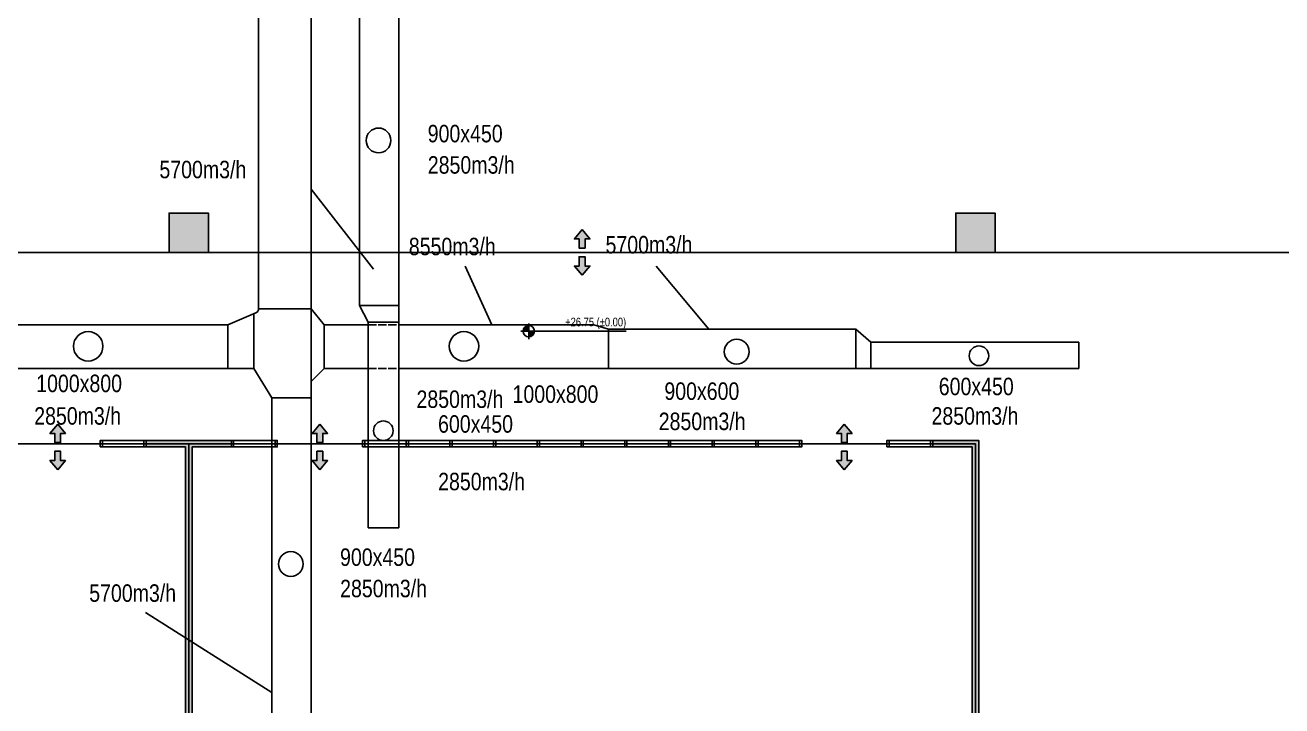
# Model space of a CAD drawing. Header units: centimetres. Extents: x 26200 to 113000, y -600 to 9300.
# Drawn here: x 54105 to 56981, y 2381 to 3939 of the extents above; entities that cross this region are included whole.
import ezdxf

# ---------------------------------------------------------------- set-up
doc = ezdxf.new("R2010")
doc.units = ezdxf.units.CM
doc.linetypes.add('DASHED', pattern=[1.524, 1.27, -0.254])
for name, color, linetype in [('A-ANNO-DIMS', 8, 'Continuous'), ('A-ANNO-TEXT', 8, 'Continuous'), ('A-AREA', 8, 'Continuous'), ('A-ELEV-01', 8, 'Continuous'), ('A-GLAZ-FRME', 8, 'Continuous'), ('A-GLAZ-FULL', 8, 'Continuous'), ('A-GLAZ-SILL', 8, 'Continuous'), ('A-WALL', 8, 'Continuous'), ('A-WALL-HTCH', 8, 'Continuous'), ('MTY-DONUS-CAP', 110, 'Continuous'), ('MTY-DONUS-KANALI', 4, 'Continuous'), ('MTY-UFLEME-CAP', 21, 'Continuous'), ('MTY-UFLEME-KANALI', 20, 'Continuous'), ('MTY-UFLEME-KANALI-GIZLI', 20, 'DASHED'), ('S-CONC', 5, 'Continuous'), ('S-HTCH', 8, 'Continuous')]:
    doc.layers.add(name, color=color, linetype=linetype)
doc.styles.add('Fields_100', font='act_simplex.shx', dxfattribs={"width": 0.8, "height": 20})
doc.styles.add('ROTAS', font='arial.ttf')

msp = doc.modelspace()

# ---------------------------------------------------------------- hatches: boundary and pattern name
at = {"layer": 'A-ANNO-DIMS'}
h = msp.add_hatch(color=256, dxfattribs=at)
h.paths.add_polyline_path([(55257.3, 3251.4, 0.414214), (55244.3, 3238.4), (55257.3, 3238.4)])
h.paths.add_polyline_path([(55270.3, 3238.4), (55257.3, 3238.4), (55257.3, 3225.4, 0.414214)])
at = {"layer": 'A-ANNO-TEXT'}
h = msp.add_hatch(color=256, dxfattribs=at)
h.dxf.hatch_style = 1
h.paths.add_polyline_path([(55379.5, 3470.9), (55397.2, 3449.7), (55386.2, 3449.7), (55386.2, 3428.6), (55372.7, 3428.6), (55372.7, 3449.7), (55361.8, 3449.7)])
h = msp.add_hatch(color=256, dxfattribs=at)
h.dxf.hatch_style = 1
h.paths.add_polyline_path([(55379.5, 3366.3), (55397.2, 3387.4), (55386.2, 3387.4), (55386.2, 3408.6), (55372.7, 3408.6), (55372.7, 3387.4), (55361.8, 3387.4)])
h = msp.add_hatch(color=256, dxfattribs=at)
h.dxf.hatch_style = 1
h.paths.add_polyline_path([(54179.5, 3025.9), (54197.2, 3004.7), (54186.2, 3004.7), (54186.2, 2983.6), (54172.7, 2983.6), (54172.7, 3004.7), (54161.8, 3004.7)])
h = msp.add_hatch(color=256, dxfattribs=at)
h.dxf.hatch_style = 1
h.paths.add_polyline_path([(54779.5, 3025.9), (54797.2, 3004.7), (54786.2, 3004.7), (54786.2, 2983.6), (54772.7, 2983.6), (54772.7, 3004.7), (54761.8, 3004.7)])
h = msp.add_hatch(color=256, dxfattribs=at)
h.dxf.hatch_style = 1
h.paths.add_polyline_path([(55979.5, 3025.9), (55997.2, 3004.7), (55986.2, 3004.7), (55986.2, 2983.6), (55972.7, 2983.6), (55972.7, 3004.7), (55961.8, 3004.7)])
h = msp.add_hatch(color=256, dxfattribs=at)
h.dxf.hatch_style = 1
h.paths.add_polyline_path([(54179.5, 2921.3), (54197.2, 2942.4), (54186.2, 2942.4), (54186.2, 2963.6), (54172.7, 2963.6), (54172.7, 2942.4), (54161.8, 2942.4)])
h = msp.add_hatch(color=256, dxfattribs=at)
h.dxf.hatch_style = 1
h.paths.add_polyline_path([(54779.5, 2921.3), (54797.2, 2942.4), (54786.2, 2942.4), (54786.2, 2963.6), (54772.7, 2963.6), (54772.7, 2942.4), (54761.8, 2942.4)])
h = msp.add_hatch(color=256, dxfattribs=at)
h.dxf.hatch_style = 1
h.paths.add_polyline_path([(55979.5, 2921.3), (55997.2, 2942.4), (55986.2, 2942.4), (55986.2, 2963.6), (55972.7, 2963.6), (55972.7, 2942.4), (55961.8, 2942.4)])
at = {"layer": 'A-WALL-HTCH'}
h = msp.add_hatch(dxfattribs=at)
h.set_pattern_fill('DASH', color=256)
h.set_pattern_definition([(0, (-26454.6308, -0.018), (3.175, 3.175), [3.175, -3.175])])
h.paths.add_polyline_path([(54524.5, 1608.6), (54524.5, 1593.6), (54554.5, 1593.6), (54554.5, 1663.6), (54539.5, 1663.6), (54539.5, 1623.6), (54419.5, 1623.6), (54419.5, 1823.6), (54539.5, 1823.6), (54539.5, 1763.6), (54554.5, 1763.6), (54554.5, 2068.6), (54487, 2068.6), (54487, 2973.6), (54577, 2973.6), (54577, 2988.6), (54382, 2988.6), (54382, 2973.6), (54472, 2973.6), (54472, 2068.6), (54404.5, 2068.6), (54404.5, 2013.6), (54419.5, 2013.6), (54419.5, 2053.6), (54539.5, 2053.6), (54539.5, 1853.6), (54419.5, 1853.6), (54419.5, 1913.6), (54404.5, 1913.6), (54404.5, 1593.6), (54434.5, 1593.6), (54434.5, 1608.6)])
h = msp.add_hatch(dxfattribs=at)
h.set_pattern_fill('DASH', color=256)
h.set_pattern_definition([(0, (47544.2896, 54361.0323), (3.175, 3.175), [3.175, -3.175])])
h.paths.add_polyline_path([(56182, 2988.6), (56287, 2988.6), (56287, 1608.6), (56272, 1608.6), (56272, 2973.6), (56182, 2973.6)])
at = {"layer": 'S-HTCH'}
h = msp.add_hatch(dxfattribs=at)
h.set_pattern_fill('ANSI33', color=256)
h.set_pattern_definition([(45, (47244.2896, 5721.5606), (-4.490128, 4.490128), []), (45, (47248.78, 5721.5606), (-4.490128, 4.490128), [3.175, -1.5875])])
h.paths.add_polyline_path([(63434.5, 1518.6), (63524.5, 1518.6), (63524.5, 1608.6), (63434.5, 1608.6)])
h.paths.add_polyline_path([(63434.5, 7218.6), (63524.5, 7218.6), (63524.5, 7308.6), (63434.5, 7308.6)])
h.paths.add_polyline_path([(61634.5, 1518.6), (61724.5, 1518.6), (61724.5, 1608.6), (61634.5, 1608.6)])
h.paths.add_polyline_path([(58034.5, 1518.6), (58124.5, 1518.6), (58124.5, 1608.6), (58034.5, 1608.6)])
h.paths.add_polyline_path([(61634.5, 7218.6), (61724.5, 7218.6), (61724.5, 7308.6), (61634.5, 7308.6)])
h.paths.add_polyline_path([(58034.5, 7218.6), (58124.5, 7218.6), (58124.5, 7308.6), (58034.5, 7308.6)])
h.paths.add_polyline_path([(63434.5, 3418.6), (63524.5, 3418.6), (63524.5, 3508.6), (63434.5, 3508.6)])
h.paths.add_polyline_path([(63434.5, 5318.6), (63524.5, 5318.6), (63524.5, 5408.6), (63434.5, 5408.6)])
h.paths.add_polyline_path([(61634.5, 3418.6), (61724.5, 3418.6), (61724.5, 3508.6), (61634.5, 3508.6)])
h.paths.add_polyline_path([(58034.5, 3418.6), (58124.5, 3418.6), (58124.5, 3508.6), (58034.5, 3508.6)])
h.paths.add_polyline_path([(61634.5, 5318.6), (61724.5, 5318.6), (61724.5, 5408.6), (61634.5, 5408.6)])
h.paths.add_polyline_path([(58034.5, 5318.6), (58124.5, 5318.6), (58124.5, 5408.6), (58034.5, 5408.6)])
h.paths.add_polyline_path([(68834.5, 3418.6), (68924.5, 3418.6), (68924.5, 3508.6), (68834.5, 3508.6)])
h.paths.add_polyline_path([(68834.5, 5318.6), (68924.5, 5318.6), (68924.5, 5408.6), (68834.5, 5408.6)])
h.paths.add_polyline_path([(67034.5, 3418.6), (67124.5, 3418.6), (67124.5, 3508.6), (67034.5, 3508.6)])
h.paths.add_polyline_path([(67034.5, 5318.6), (67124.5, 5318.6), (67124.5, 5408.6), (67034.5, 5408.6)])
h.paths.add_polyline_path([(65234.5, 3418.6), (65324.5, 3418.6), (65324.5, 3508.6), (65234.5, 3508.6)])
h.paths.add_polyline_path([(65234.5, 5318.6), (65324.5, 5318.6), (65324.5, 5408.6), (65234.5, 5408.6)])
h.paths.add_polyline_path([(61534.5, 3418.6), (61624.5, 3418.6), (61624.5, 3508.6), (61534.5, 3508.6)])
h.paths.add_polyline_path([(61534.5, 5318.6), (61624.5, 5318.6), (61624.5, 5408.6), (61534.5, 5408.6)])
h.paths.add_polyline_path([(59834.5, 3418.6), (59924.5, 3418.6), (59924.5, 3508.6), (59834.5, 3508.6)])
h.paths.add_polyline_path([(59834.5, 5318.6), (59924.5, 5318.6), (59924.5, 5408.6), (59834.5, 5408.6)])
h.paths.add_polyline_path([(56234.5, 3418.6), (56324.5, 3418.6), (56324.5, 3508.6), (56234.5, 3508.6)])
h.paths.add_polyline_path([(56234.5, 5318.6), (56324.5, 5318.6), (56324.5, 5408.6), (56234.5, 5408.6)])
h.paths.add_polyline_path([(54434.5, 3418.6), (54524.5, 3418.6), (54524.5, 3508.6), (54434.5, 3508.6)])
h.paths.add_polyline_path([(54434.5, 5318.6), (54524.5, 5318.6), (54524.5, 5408.6), (54434.5, 5408.6)])
h.paths.add_polyline_path([(52634.5, 3418.6), (52724.5, 3418.6), (52724.5, 3508.6), (52634.5, 3508.6)])
h.paths.add_polyline_path([(52634.5, 5318.6), (52724.5, 5318.6), (52724.5, 5408.6), (52634.5, 5408.6)])
h.paths.add_polyline_path([(70634.5, 5318.6), (70724.5, 5318.6), (70724.5, 5408.6), (70634.5, 5408.6)])
h.paths.add_polyline_path([(70634.5, 3418.6), (70724.5, 3418.6), (70724.5, 3508.6), (70634.5, 3508.6)])
h.paths.add_polyline_path([(70634.5, 1518.6), (70724.5, 1518.6), (70724.5, 1608.6), (70634.5, 1608.6)])
h.paths.add_polyline_path([(68834.5, 1518.6), (68924.5, 1518.6), (68924.5, 1608.6), (68834.5, 1608.6)])
h.paths.add_polyline_path([(67034.5, 1518.6), (67124.5, 1518.6), (67124.5, 1608.6), (67034.5, 1608.6)])
h.paths.add_polyline_path([(65234.5, 1518.6), (65324.5, 1518.6), (65324.5, 1608.6), (65234.5, 1608.6)])
h.paths.add_polyline_path([(61534.5, 1518.6), (61624.5, 1518.6), (61624.5, 1608.6), (61534.5, 1608.6)])
h.paths.add_polyline_path([(59834.5, 1518.6), (59924.5, 1518.6), (59924.5, 1608.6), (59834.5, 1608.6)])
h.paths.add_polyline_path([(56234.5, 1518.6), (56324.5, 1518.6), (56324.5, 1608.6), (56234.5, 1608.6)])
h.paths.add_polyline_path([(54434.5, 1518.6), (54524.5, 1518.6), (54524.5, 1608.6), (54434.5, 1608.6)])
h.paths.add_polyline_path([(52634.5, 1518.6), (52724.5, 1518.6), (52724.5, 1608.6), (52634.5, 1608.6)])
h.paths.add_polyline_path([(70634.5, 7218.6), (70724.5, 7218.6), (70724.5, 7308.6), (70634.5, 7308.6)])
h.paths.add_polyline_path([(68834.5, 7218.6), (68924.5, 7218.6), (68924.5, 7308.6), (68834.5, 7308.6)])
h.paths.add_polyline_path([(67034.5, 7218.6), (67124.5, 7218.6), (67124.5, 7308.6), (67034.5, 7308.6)])
h.paths.add_polyline_path([(65234.5, 7218.6), (65324.5, 7218.6), (65324.5, 7308.6), (65234.5, 7308.6)])
h.paths.add_polyline_path([(61534.5, 7218.6), (61624.5, 7218.6), (61624.5, 7308.6), (61534.5, 7308.6)])
h.paths.add_polyline_path([(59834.5, 7218.6), (59924.5, 7218.6), (59924.5, 7308.6), (59834.5, 7308.6)])
h.paths.add_polyline_path([(56234.5, 7218.6), (56324.5, 7218.6), (56324.5, 7308.6), (56234.5, 7308.6)])
h.paths.add_polyline_path([(54434.5, 7218.6), (54524.5, 7218.6), (54524.5, 7308.6), (54434.5, 7308.6)])
h.paths.add_polyline_path([(52634.5, 7218.6), (52724.5, 7218.6), (52724.5, 7308.6), (52634.5, 7308.6)])

# ---------------------------------------------------------------- linework, layer by layer
at = {"layer": 'A-ANNO-DIMS'}
for p, q in [((55257.3, 3256.4), (55257.3, 3220.4)), ((55239.3, 3238.4), (55480.3, 3238.4))]:
    msp.add_line(p, q, dxfattribs=at)
msp.add_circle((55257.3, 3238.4), 13, dxfattribs=at)
at = {"layer": 'A-ANNO-TEXT'}
for points in [[(55379.5, 3470.9), (55397.2, 3449.7), (55386.2, 3449.7), (55386.2, 3428.6), (55372.7, 3428.6), (55372.7, 3449.7), (55361.8, 3449.7)], [(55379.5, 3366.3), (55397.2, 3387.4), (55386.2, 3387.4), (55386.2, 3408.6), (55372.7, 3408.6), (55372.7, 3387.4), (55361.8, 3387.4)], [(54179.5, 3025.9), (54197.2, 3004.7), (54186.2, 3004.7), (54186.2, 2983.6), (54172.7, 2983.6), (54172.7, 3004.7), (54161.8, 3004.7)], [(54779.5, 3025.9), (54797.2, 3004.7), (54786.2, 3004.7), (54786.2, 2983.6), (54772.7, 2983.6), (54772.7, 3004.7), (54761.8, 3004.7)], [(55979.5, 3025.9), (55997.2, 3004.7), (55986.2, 3004.7), (55986.2, 2983.6), (55972.7, 2983.6), (55972.7, 3004.7), (55961.8, 3004.7)], [(54179.5, 2921.3), (54197.2, 2942.4), (54186.2, 2942.4), (54186.2, 2963.6), (54172.7, 2963.6), (54172.7, 2942.4), (54161.8, 2942.4)], [(54779.5, 2921.3), (54797.2, 2942.4), (54786.2, 2942.4), (54786.2, 2963.6), (54772.7, 2963.6), (54772.7, 2942.4), (54761.8, 2942.4)], [(55979.5, 2921.3), (55997.2, 2942.4), (55986.2, 2942.4), (55986.2, 2963.6), (55972.7, 2963.6), (55972.7, 2942.4), (55961.8, 2942.4)]]:
    msp.add_lwpolyline(points, close=True, dxfattribs=at)
at = {"layer": 'A-AREA'}
for points in [[(62587, 7318.6), (70734.5, 7318.6), (70734.5, 3418.6), (52612, 3418.6), (52612, 7318.6), (59834.5, 7318.6), (59834.5, 7053.6), (62587, 7053.6)], [(52612, 1508.6), (52612, 3418.6), (70734.5, 3418.6), (70734.5, 2981.1), (63779.5, 2981.1), (63779.2, 1508.6), (63517, 1508.6), (63517, 2981.1), (58079.5, 2981.1), (58079.5, 1508.6), (56279.5, 1508.6), (56279.5, 2981.1), (52979.5, 2981.1), (52979.5, 1508.6)], [(54479.5, 2981.1), (54479.5, 2061.1), (54547, 2061.1), (54547, 1838.6), (54412, 1838.6), (54412, 1593.6), (54479.5, 1593.6), (54479.5, 1508.6), (56279.5, 1508.6), (56279.5, 2981.1)]]:
    msp.add_lwpolyline(points, close=True, dxfattribs=at)
msp.add_lwpolyline([(54479.5, 2061.1), (54547, 2061.1), (54547, 1853.6), (54547, 1838.6), (54412, 1838.6), (54412, 1593.6), (54479.5, 1593.6), (54479.5, 1508.6), (54182, 1508.6), (54182, 1497.6), (53277, 1497.6), (53277, 1508.6), (52979.5, 1508.6), (52979.5, 2981.1), (54479.5, 2981.1), (54479.5, 2061.1)], dxfattribs=at)
at = {"layer": 'A-ELEV-01'}
for p, q in [((52959.5, 3418.6), (54434.5, 3418.6)), ((54524.5, 3418.6), (56234.5, 3418.6)), ((56324.5, 3418.6), (58034.5, 3418.6))]:
    msp.add_line(p, q, dxfattribs=at)
at = {"layer": 'A-GLAZ-FRME'}
for points in [[(54277, 2973.6), (54282, 2973.6), (54282, 2988.6), (54277, 2988.6)], [(54377, 2973.6), (54382, 2973.6), (54382, 2988.6), (54377, 2988.6)], [(54577, 2973.6), (54582, 2973.6), (54582, 2988.6), (54577, 2988.6)], [(54677, 2973.6), (54682, 2973.6), (54682, 2988.6), (54677, 2988.6)], [(54877, 2973.6), (54882, 2973.6), (54882, 2988.6), (54877, 2988.6)], [(54977, 2973.6), (54982, 2973.6), (54982, 2988.6), (54977, 2988.6)], [(55077, 2973.6), (55082, 2973.6), (55082, 2988.6), (55077, 2988.6)], [(55177, 2973.6), (55182, 2973.6), (55182, 2988.6), (55177, 2988.6)], [(55277, 2973.6), (55282, 2973.6), (55282, 2988.6), (55277, 2988.6)], [(55377, 2973.6), (55382, 2973.6), (55382, 2988.6), (55377, 2988.6)], [(55477, 2973.6), (55482, 2973.6), (55482, 2988.6), (55477, 2988.6)], [(55577, 2973.6), (55582, 2973.6), (55582, 2988.6), (55577, 2988.6)], [(55677, 2973.6), (55682, 2973.6), (55682, 2988.6), (55677, 2988.6)], [(55777, 2973.6), (55782, 2973.6), (55782, 2988.6), (55777, 2988.6)], [(55877, 2973.6), (55882, 2973.6), (55882, 2988.6), (55877, 2988.6)], [(56077, 2973.6), (56082, 2973.6), (56082, 2988.6), (56077, 2988.6)], [(56177, 2973.6), (56182, 2973.6), (56182, 2988.6), (56177, 2988.6)]]:
    msp.add_lwpolyline(points, close=True, dxfattribs=at)
at = {"layer": 'A-GLAZ-FULL'}
for p, q in [((54282, 2988.6), (54377, 2988.6)), ((54882, 2988.6), (54977, 2988.6)), ((54982, 2988.6), (55077, 2988.6)), ((55082, 2988.6), (55177, 2988.6)), ((55182, 2988.6), (55277, 2988.6)), ((55282, 2988.6), (55377, 2988.6)), ((55382, 2988.6), (55477, 2988.6)), ((55482, 2988.6), (55577, 2988.6)), ((55582, 2988.6), (55677, 2988.6)), ((55682, 2988.6), (55777, 2988.6)), ((55782, 2988.6), (55877, 2988.6)), ((56082, 2988.6), (56177, 2988.6))]:
    msp.add_line(p, q, dxfattribs=at)
msp.add_lwpolyline([(54582, 2988.6), (54677, 2988.6)], dxfattribs=at)
at = {"layer": 'A-GLAZ-SILL'}
for p, q in [((54282, 2973.6), (54377, 2973.6)), ((54582, 2973.6), (54677, 2973.6)), ((54882, 2973.6), (54977, 2973.6)), ((54982, 2973.6), (55077, 2973.6)), ((55082, 2973.6), (55177, 2973.6)), ((55182, 2973.6), (55277, 2973.6)), ((55282, 2973.6), (55377, 2973.6)), ((55382, 2973.6), (55477, 2973.6)), ((55482, 2973.6), (55577, 2973.6)), ((55582, 2973.6), (55677, 2973.6)), ((55682, 2973.6), (55777, 2973.6)), ((55782, 2973.6), (55877, 2973.6)), ((56082, 2973.6), (56177, 2973.6))]:
    msp.add_line(p, q, dxfattribs=at)
at = {"layer": 'A-WALL'}
for p, q in [((54382, 2973.6), (54472, 2973.6)), ((54472, 2973.6), (54472, 2068.6)), ((54487, 2068.6), (54487, 2973.6)), ((54487, 2973.6), (54577, 2973.6))]:
    msp.add_line(p, q, dxfattribs=at)
for points in [[(54382, 2988.6), (54577, 2988.6)], [(54382, 2973.6), (54382, 2988.6)], [(54577, 2973.6), (54577, 2988.6)], [(55882, 2973.6), (55882, 2988.6)], [(56182, 2988.6), (56287, 2988.6), (56287, 1608.6)], [(56182, 2973.6), (56182, 2988.6)], [(56182, 2973.6), (56272, 2973.6), (56272, 1608.6)]]:
    msp.add_lwpolyline(points, dxfattribs=at)
at = {"layer": 'MTY-DONUS-KANALI', "color": 1}
for points in [[(54869.8, 4055.3), (54869.8, 3297.3), (54889.8, 3259.2)], [(54959.8, 4055.3), (54959.8, 2788.2)], [(54869.8, 3297.3), (54959.8, 3297.3)], [(54889.8, 3259.2), (54889.8, 2788.2)], [(54889.8, 3259.2), (54959.8, 3259.2)], [(54959.8, 2788.2), (54889.8, 2788.2)]]:
    msp.add_lwpolyline(points, dxfattribs=at)
for centre, radius in [((54913.6, 3674.8), 28.4), ((54924.7, 3010.7), 22.4)]:
    msp.add_circle(centre, radius, dxfattribs=at)
at = {"layer": 'MTY-UFLEME-CAP', "color": 1}
msp.add_lwpolyline([(54902.1, 3380.5), (54759.2, 3563.6)], dxfattribs=at)
at = {"layer": 'MTY-UFLEME-CAP', "color": 5}
for points in [[(55172.8, 3253.3), (55112, 3387.5)], [(55669.5, 3243.3), (55548.6, 3387.5)], [(54669.2, 2411.5), (54380.6, 2594.6)]]:
    msp.add_lwpolyline(points, dxfattribs=at)
at = {"layer": 'MTY-UFLEME-KANALI', "color": 5}
for points in [[(54759.2, 5173.5), (54759.2, 3283.2)], [(54628.2, 3278.6), (54628.2, 3153.3)], [(54639.2, 3289.9), (54759.2, 3289.9)], [(54759.2, 3289.9), (54789.2, 3253.2)], [(54759.2, 3123.3), (54759.2, 3283.2)], [(54569.2, 3253.2), (54569.2, 3153.3)], [(54789.2, 3253.2), (54789.2, 3153.3)], [(55406, 3253.3), (55439.8, 3243.3)], [(56006.1, 3243.3), (55439.8, 3243.3)], [(55439.8, 3243.3), (55439.8, 3153.3)], [(56039.9, 3213.3), (56006.1, 3243.3)], [(56006.1, 3243.3), (56006.1, 3153.3)], [(56039.9, 3153.3), (56039.9, 3213.3)], [(56039.9, 3213.3), (56516.4, 3213.3)], [(56516.4, 3213.3), (56516.4, 3153.3)], [(52842, 3153.3), (54628.2, 3153.3)], [(54628.2, 3153.3), (54669.2, 3086.3)], [(54669.2, 3086.3), (54759.2, 3086.3)], [(54669.2, 3086.3), (54669.2, 2328.3), (54689.2, 2290.2)], [(54759.2, 3086.3), (54759.2, 1819.2)]]:
    msp.add_lwpolyline(points, dxfattribs=at)
msp.add_lwpolyline([(54639.2, 5106.5), (54639.2, 3289.9, -0.299827), (54633.2, 3280.7), (54569.2, 3253.2), (53952.4, 3253.2)], format="xyb", dxfattribs=at)
at = {"layer": 'MTY-UFLEME-KANALI'}
for points in [[(54789.2, 3253.3), (54889.8, 3253.3)], [(54959.8, 3253.3), (55406, 3253.3)], [(54759.2, 3123.3), (54789.2, 3153.3)], [(54789.2, 3153.3), (54889.8, 3153.3)], [(54959.8, 3153.3), (56516.4, 3153.3)], [(54759.2, 3086.3), (54759.2, 3123.3)]]:
    msp.add_lwpolyline(points, dxfattribs=at)
at = {"layer": 'MTY-UFLEME-KANALI', "color": 5}
for centre, radius in [((54249.4, 3203.9), 33.7), ((55109.1, 3203.9), 33.7), ((55733.3, 3191.5), 28.4), ((56287.5, 3182.2), 22.4), ((54713, 2705.8), 28.4)]:
    msp.add_circle(centre, radius, dxfattribs=at)
at = {"layer": 'MTY-UFLEME-KANALI-GIZLI', "ltscale": 15}
for points in [[(54889.8, 3253.3), (54959.8, 3253.3)], [(54889.8, 3153.3), (54959.8, 3153.3)]]:
    msp.add_lwpolyline(points, dxfattribs=at)
at = {"layer": 'S-CONC'}
for points in [[(54434.5, 3418.6), (54524.5, 3418.6), (54524.5, 3508.6), (54434.5, 3508.6)], [(56234.5, 3418.6), (56324.5, 3418.6), (56324.5, 3508.6), (56234.5, 3508.6)]]:
    msp.add_lwpolyline(points, close=True, dxfattribs=at)

# ---------------------------------------------------------------- texts
at = {"layer": 'A-ANNO-TEXT', "insert": (55480.3, 3243.4), "char_height": 20, "attachment_point": 9, "style": 'Fields_100'}
msp.add_mtext_dynamic_manual_height_columns('+26.75 (%%P0.00)', width=436.665, gutter_width=100, heights=[0], dxfattribs=at)
at = {"layer": 'MTY-DONUS-CAP', "color": 1, "style": 'ROTAS', "width": 0.8}
for s, p in [('900x450', (55026.2, 3670.5)), ('2850m3/h', (55026.4, 3598.8)), ('600x450', (55049.9, 3006.2)), ('2850m3/h', (55050.1, 2874.5))]:
    msp.add_text(s, height=40, dxfattribs=at).set_placement(p)
at = {"layer": 'MTY-DONUS-CAP', "color": 5, "style": 'ROTAS', "width": 0.8}
for s, p in [('2850m3/h', (55000.5, 3062.9)), ('900x450', (54825.6, 2701.5))]:
    msp.add_text(s, height=40, dxfattribs=at).set_placement(p)
at = {"layer": 'MTY-UFLEME-CAP', "color": 1, "style": 'ROTAS', "width": 0.8}
msp.add_text('5700m3/h', height=40, dxfattribs=at).set_placement((54412.3, 3588.3))
at = {"layer": 'MTY-UFLEME-CAP', "color": 5, "style": 'ROTAS', "width": 0.8}
for s, p in [('8550m3/h', (54983, 3412.2)), ('5700m3/h', (55433.1, 3416.3)), ('1000x800', (54130.4, 3099)), ('1000x800', (55220.3, 3074.5)), ('900x600', (55567.7, 3081.3)), ('600x450', (56195.6, 3092)), ('2850m3/h', (54125.8, 3024.6)), ('2850m3/h', (55554.8, 3012.2)), ('2850m3/h', (56179, 3024.6)), ('5700m3/h', (54251.7, 2619.3)), ('2850m3/h', (54825.8, 2629.8))]:
    msp.add_text(s, height=40, dxfattribs=at).set_placement(p)

doc.saveas('drawing.dxf')
